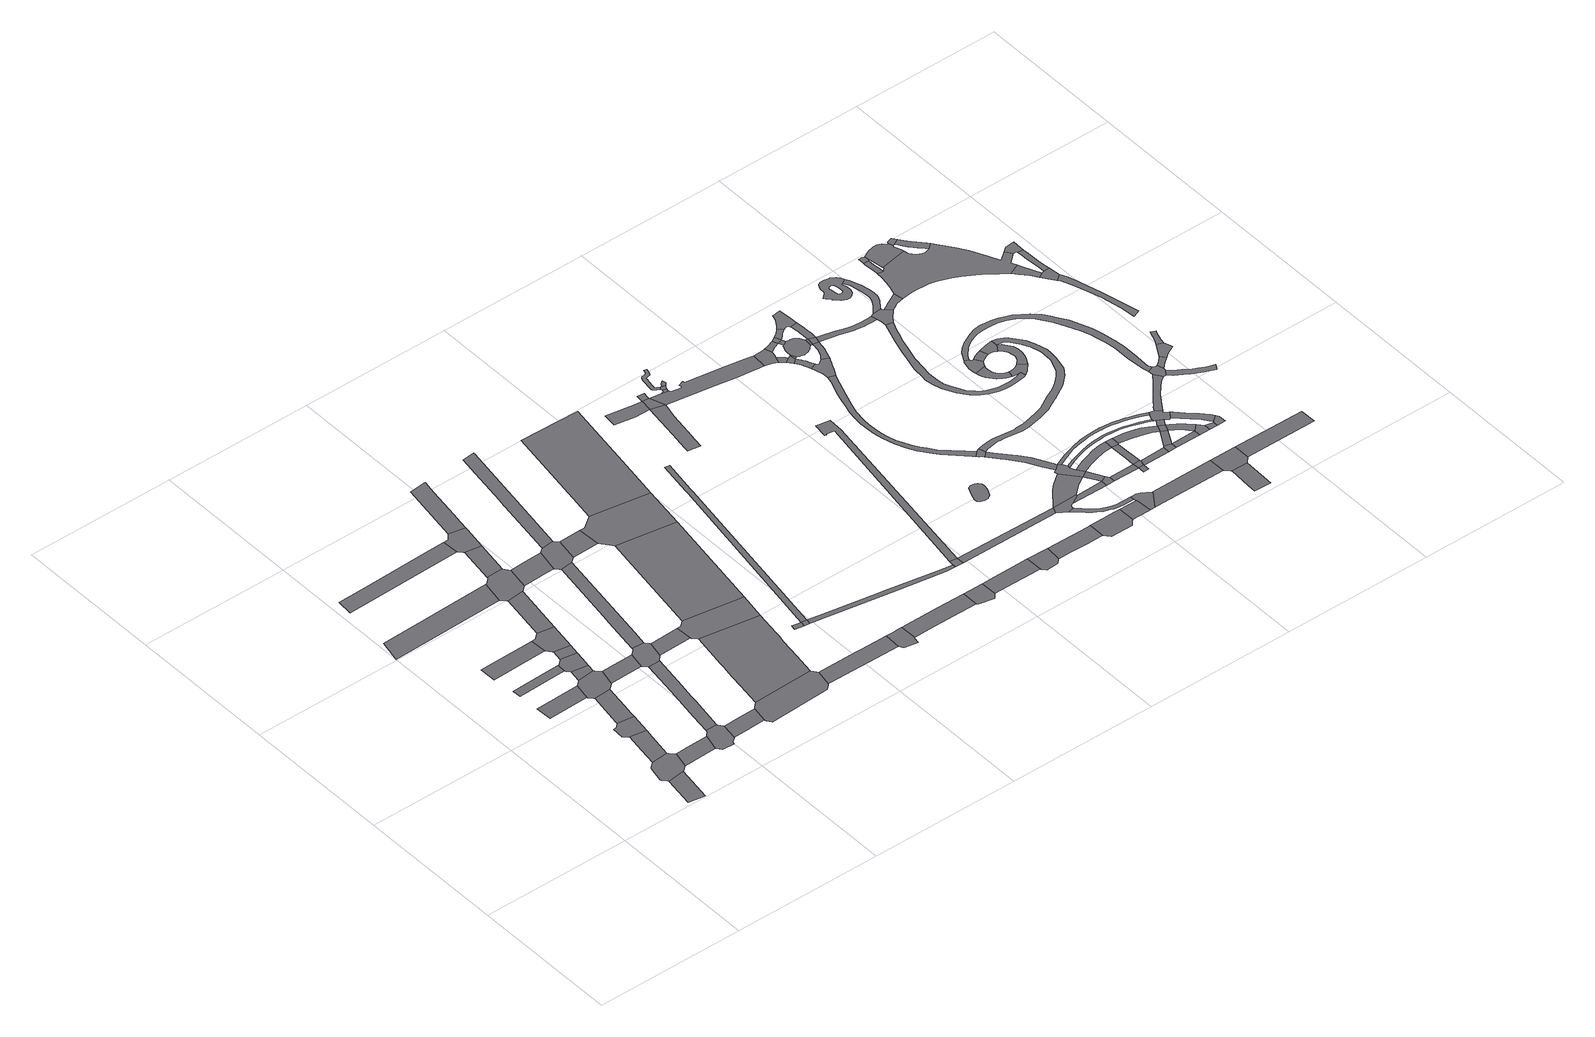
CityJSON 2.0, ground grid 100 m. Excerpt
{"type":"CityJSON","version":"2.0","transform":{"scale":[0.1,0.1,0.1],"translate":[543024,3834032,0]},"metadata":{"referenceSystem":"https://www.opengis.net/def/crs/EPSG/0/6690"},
"CityObjects":{
"road1":{"type":"Road","attributes":{"RoadStructureAttribute.sectionType":"1"},"geometry":[{"type":"MultiSurface","lod":"1","boundaries":[[[0,1,2,3,4,5]]]}]},
"road2":{"type":"Road","geometry":[{"type":"MultiSurface","lod":"1","boundaries":[[[6,7,8,9,10,11,12,13,14,15,2,1,16,17,18,19]]]}]},
"road3":{"type":"Road","attributes":{"RoadStructureAttribute.sectionType":"1"},"geometry":[{"type":"MultiSurface","lod":"1","boundaries":[[[20,21,9,8,22,23]]]}]},
"road4":{"type":"Road","attributes":{"RoadStructureAttribute.sectionType":"1"},"geometry":[{"type":"MultiSurface","lod":"1","boundaries":[[[24,25,26,27]]]}]},
"road5":{"type":"Road","geometry":[{"type":"MultiSurface","lod":"1","boundaries":[[[28,29,30,31,32,33,20,23,34]]]}]},
"road6":{"type":"Road","attributes":{"RoadStructureAttribute.sectionType":"1"},"geometry":[{"type":"MultiSurface","lod":"1","boundaries":[[[35,36,19,18,37,38]]]}]},
"road7":{"type":"Road","attributes":{"RoadStructureAttribute.sectionType":"1"},"geometry":[{"type":"MultiSurface","lod":"1","boundaries":[[[39,40,41,42,43]]]}]},
"road8":{"type":"Road","attributes":{"RoadStructureAttribute.sectionType":"1"},"geometry":[{"type":"MultiSurface","lod":"1","boundaries":[[[44,45,46,47,48,28,34]]]}]},
"road9":{"type":"Road","attributes":{"RoadStructureAttribute.sectionType":"1"},"geometry":[{"type":"MultiSurface","lod":"1","boundaries":[[[49,50,51,52,53]]]}]},
"road10":{"type":"Road","attributes":{"RoadStructureAttribute.sectionType":"1"},"geometry":[{"type":"MultiSurface","lod":"1","boundaries":[[[54,55,56,57]]]}]},
"road11":{"type":"Road","geometry":[{"type":"MultiSurface","lod":"1","boundaries":[[[58,59,60,61,62,63,24,27,64,65,47,46,66,67,68,69]]]}]},
"road12":{"type":"Road","geometry":[{"type":"MultiSurface","lod":"1","boundaries":[[[70,71,72,35,38,73,74,75,76,77,78,79,80,81,82]]]}]},
"road13":{"type":"Road","attributes":{"RoadStructureAttribute.sectionType":"1"},"geometry":[{"type":"MultiSurface","lod":"1","boundaries":[[[83,61,60,84]]]}]},
"road14":{"type":"Road","geometry":[{"type":"MultiSurface","lod":"1","boundaries":[[[85,86,87,39,43,88,89,83,84,90,91,92]]]}]},
"road15":{"type":"Road","attributes":{"RoadStructureAttribute.sectionType":"1"},"geometry":[{"type":"MultiSurface","lod":"1","boundaries":[[[93,85,92,94]]]}]},
"road16":{"type":"Road","attributes":{"RoadStructureAttribute.sectionType":"1"},"geometry":[{"type":"MultiSurface","lod":"1","boundaries":[[[95,96,97,98,99,100]]]}]},
"road17":{"type":"Road","geometry":[{"type":"MultiSurface","lod":"1","boundaries":[[[101,102,103,104,49,53,105,106,93,94,107]]]}]},
"road18":{"type":"Road","attributes":{"RoadStructureAttribute.sectionType":"1"},"geometry":[{"type":"MultiSurface","lod":"1","boundaries":[[[108,109,110,79,78,111,112]]]}]},
"road19":{"type":"Road","attributes":{"RoadStructureAttribute.sectionType":"1"},"geometry":[{"type":"MultiSurface","lod":"1","boundaries":[[[113,69,68,114,115]]]}]},
"road20":{"type":"Road","attributes":{"RoadStructureAttribute.sectionType":"1"},"geometry":[{"type":"MultiSurface","lod":"1","boundaries":[[[116,117,118,70,82,119,120,121,122,123]]]}]},
"road21":{"type":"Road","attributes":{"RoadStructureAttribute.sectionType":"1"},"geometry":[{"type":"MultiSurface","lod":"1","boundaries":[[[124,125,101,107]]]}]},
"road22":{"type":"Road","geometry":[{"type":"MultiSurface","lod":"1","boundaries":[[[126,127,128,113,115,129,116,123,130,131,132,133,134,135]]]}]},
"road23":{"type":"Road","geometry":[{"type":"MultiSurface","lod":"1","boundaries":[[[136,137,138,139,140,54,57,141,142,125,124,143,144,145]]]}]},
"road24":{"type":"Road","geometry":[{"type":"MultiSurface","lod":"1","boundaries":[[[146,147,148,149,150,108,112,151,152,153,154,155,156,157]]]}]},
"road25":{"type":"Road","attributes":{"RoadStructureAttribute.sectionType":"1"},"geometry":[{"type":"MultiSurface","lod":"1","boundaries":[[[158,133,132,159]]]}]},
"road26":{"type":"Road","attributes":{"RoadStructureAttribute.sectionType":"1"},"geometry":[{"type":"MultiSurface","lod":"1","boundaries":[[[160,138,137,161]]]}]},
"road27":{"type":"Road","attributes":{"RoadStructureAttribute.sectionType":"1"},"geometry":[{"type":"MultiSurface","lod":"1","boundaries":[[[162,163,164,165,166,167,126,135]]]}]},
"road28":{"type":"Road","geometry":[{"type":"MultiSurface","lod":"1","boundaries":[[[168,169,170,171,95,100,172,173,160,161,174,175]]]}]},
"road29":{"type":"Road","attributes":{"RoadStructureAttribute.sectionType":"1"},"geometry":[{"type":"MultiSurface","lod":"1","boundaries":[[[176,177,145,144,178,179]]]}]},
"road30":{"type":"Road","attributes":{"function":"3","RoadStructureAttribute.sectionType":"1"},"geometry":[{"type":"MultiSurface","lod":"1","boundaries":[[[180,181,182,183,184,185,149,148,186,187,188,189,190,191]]]}]},
"road31":{"type":"Road","attributes":{"RoadStructureAttribute.sectionType":"1"},"geometry":[{"type":"MultiSurface","lod":"1","boundaries":[[[192,193,194,195,196,168,175]]]}]},
"road32":{"type":"Road","geometry":[{"type":"MultiSurface","lod":"1","boundaries":[[[197,198,199,176,179,200,164,163,201,202,203]]]}]},
"road33":{"type":"Road","geometry":[{"type":"MultiSurface","lod":"1","boundaries":[[[204,205,206,207,158,159,208,209,180,191,210]]]}]},
"road34":{"type":"Road","attributes":{"RoadStructureAttribute.sectionType":"1"},"geometry":[{"type":"MultiSurface","lod":"1","boundaries":[[[211,203,202,212,213]]]}]},
"road35":{"type":"Road","attributes":{"RoadStructureAttribute.sectionType":"1"},"geometry":[{"type":"MultiSurface","lod":"1","boundaries":[[[214,215,216,157,156,217,218,219,220,221]]]}]},
"road36":{"type":"Road","attributes":{"RoadStructureAttribute.sectionType":"1"},"geometry":[{"type":"MultiSurface","lod":"1","boundaries":[[[222,223,224,225,226,227,228,229,230,231,199,198]]]}]},
"road37":{"type":"Road","attributes":{"RoadStructureAttribute.sectionType":"1"},"geometry":[{"type":"MultiSurface","lod":"1","boundaries":[[[232,233,234,235]]]}]},
"road38":{"type":"Road","attributes":{"function":"3","RoadStructureAttribute.sectionType":"1"},"geometry":[{"type":"MultiSurface","lod":"1","boundaries":[[[236,204,210,237]]]}]},
"road39":{"type":"Road","geometry":[{"type":"MultiSurface","lod":"1","boundaries":[[[235,234,238,239]]]}]},
"road40":{"type":"Road","geometry":[{"type":"MultiSurface","lod":"1","boundaries":[[[240,241,242,211,213,243,236,237,244]]]}]},
"road41":{"type":"Road","geometry":[{"type":"MultiSurface","lod":"1","boundaries":[[[245,246,221,220,247,248,249,250,251,252,253]]]}]},
"road42":{"type":"Road","attributes":{"RoadStructureAttribute.sectionType":"1"},"geometry":[{"type":"MultiSurface","lod":"1","boundaries":[[[254,255,256,257,258,259,260,235,239]]]}]},
"road43":{"type":"Road","attributes":{"function":"3","RoadStructureAttribute.sectionType":"1"},"geometry":[{"type":"MultiSurface","lod":"1","boundaries":[[[261,262,240,244,263,264,265]]]}]},
"road44":{"type":"Road","attributes":{"RoadStructureAttribute.sectionType":"1"},"geometry":[{"type":"MultiSurface","lod":"1","boundaries":[[[266,267,268,269,239,238,270,271,272,273,274]]]}]},
"road45":{"type":"Road","attributes":{"RoadStructureAttribute.sectionType":"1"},"geometry":[{"type":"MultiSurface","lod":"1","boundaries":[[[275,276,253,252,277,278,279,280,281]]]}]},
"road46":{"type":"Road","geometry":[{"type":"MultiSurface","lod":"1","boundaries":[[[281,280,282,283,284,285,286,287]]]}]},
"road47":{"type":"Road","geometry":[{"type":"MultiSurface","lod":"1","boundaries":[[[288,274,273,289,290,291]]]}]},
"road48":{"type":"Road","geometry":[{"type":"MultiSurface","lod":"1","boundaries":[[[292,293,294,295,296,297]]]}]},
"road49":{"type":"Road","attributes":{"RoadStructureAttribute.sectionType":"1"},"geometry":[{"type":"MultiSurface","lod":"1","boundaries":[[[298,287,286,299,300,301,302]]]}]},
"road50":{"type":"Road","attributes":{"RoadStructureAttribute.sectionType":"1"},"geometry":[{"type":"MultiSurface","lod":"1","boundaries":[[[296,303,304,305,306,307,308,309,310]]]}]},
"road51":{"type":"Road","geometry":[{"type":"MultiSurface","lod":"1","boundaries":[[[297,296,310,311]]]}]},
"road52":{"type":"Road","attributes":{"RoadStructureAttribute.sectionType":"1"},"geometry":[{"type":"MultiSurface","lod":"1","boundaries":[[[312,313,314,315,297,311]]]}]},
"road53":{"type":"Road","geometry":[{"type":"MultiSurface","lod":"1","boundaries":[[[302,301,316,317,318,319,320,321,322,323]]]}]},
"road54":{"type":"Road","attributes":{"RoadStructureAttribute.sectionType":"1"},"geometry":[{"type":"MultiSurface","lod":"1","boundaries":[[[324,325,326,327,328,329,330,288,291]]]}]},
"road55":{"type":"Road","geometry":[{"type":"MultiSurface","lod":"1","boundaries":[[[331,332,333,334,335,336,337]]]}]},
"road56":{"type":"Road","geometry":[{"type":"MultiSurface","lod":"1","boundaries":[[[338,339,340,331,337,341,342,343]]]}]},
"road57":{"type":"Road","geometry":[{"type":"MultiSurface","lod":"1","boundaries":[[[344,345,346,347,348,349,350,351,352,353,354,355,356,357,358,359,360,361,362,363,364,365,366,367,368,369,370,371,372,373,339,338]]]}]},
"road58":{"type":"Road","attributes":{"RoadStructureAttribute.sectionType":"1"},"geometry":[{"type":"MultiSurface","lod":"1","boundaries":[[[291,290,374,375]]]}]},
"road59":{"type":"Road","geometry":[{"type":"MultiSurface","lod":"1","boundaries":[[[376,377,378,379,380,381,382,343,342]]]}]},
"road60":{"type":"Road","attributes":{"RoadStructureAttribute.sectionType":"1"},"geometry":[{"type":"MultiSurface","lod":"1","boundaries":[[[383,323,322,384,385,386,387,388,389]]]}]},
"road61":{"type":"Road","attributes":{"RoadStructureAttribute.sectionType":"1"},"geometry":[{"type":"MultiSurface","lod":"1","boundaries":[[[311,310,390,391,392,393,394,395,396,397,398,399,400,401,402,403,404,405,335,334]]]}]},
"road62":{"type":"Road","geometry":[{"type":"MultiSurface","lod":"1","boundaries":[[[406,407,408,409,410,411,412,413,414,415,416,417,418,419,420,421]]]}]},
"road63":{"type":"Road","geometry":[{"type":"MultiSurface","lod":"1","boundaries":[[[422,375,374,423,424,425,426,427,428]]]}]},
"road64":{"type":"Road","geometry":[{"type":"MultiSurface","lod":"1","boundaries":[[[429,430,389,388,431,432,433,434,435,436]]]}]},
"road65":{"type":"Road","attributes":{"RoadStructureAttribute.sectionType":"1"},"geometry":[{"type":"MultiSurface","lod":"1","boundaries":[[[437,438,439,440,441,442,443,444,445,446,447,448,449,450,451,452,453,454,455,456,457,458,459,460,461,462,463,464,465,466,467,468,469,470,471,472,473,474]]]}]},
"road66":{"type":"Road","geometry":[{"type":"MultiSurface","lod":"1","boundaries":[[[475,456,455,476,477,478,479]]]}]},
"road67":{"type":"Road","attributes":{"RoadStructureAttribute.sectionType":"1"},"geometry":[{"type":"MultiSurface","lod":"1","boundaries":[[[480,481,482,483,484,485,486,487,488,424,423,489,490,491,492,493,494,495,496,497,498,499]]]}]},
"road68":{"type":"Road","attributes":{"RoadStructureAttribute.sectionType":"1"},"geometry":[{"type":"MultiSurface","lod":"1","boundaries":[[[500,501,502,503,375,422,504,505,506]]]}]},
"road69":{"type":"Road","geometry":[{"type":"MultiSurface","lod":"1","boundaries":[[[507,508,509,396,395,510,511,512,513,514]]]}]},
"road70":{"type":"Road","attributes":{"RoadStructureAttribute.sectionType":"1"},"geometry":[{"type":"MultiSurface","lod":"1","boundaries":[[[515,428,427,516]]]}]},
"road71":{"type":"Road","attributes":{"RoadStructureAttribute.sectionType":"1"},"geometry":[{"type":"MultiSurface","lod":"1","boundaries":[[[517,518,512,511,519,520]]]}]},
"road72":{"type":"Road","attributes":{"RoadStructureAttribute.sectionType":"1"},"geometry":[{"type":"MultiSurface","lod":"1","boundaries":[[[521,522,523,524,525,479,478,526,527,528,529,530,531]]]}]},
"road73":{"type":"Road","geometry":[{"type":"MultiSurface","lod":"1","boundaries":[[[532,520,519,533,534]]]}]},
"road74":{"type":"Road","attributes":{"RoadStructureAttribute.sectionType":"1"},"geometry":[{"type":"MultiSurface","lod":"1","boundaries":[[[436,435,535,536,537,538]]]}]},
"road75":{"type":"Road","attributes":{"RoadStructureAttribute.sectionType":"1"},"geometry":[{"type":"MultiSurface","lod":"1","boundaries":[[[539,540,541,542,534,533,543,544,545,546,547]]]}]},
"road76":{"type":"Road","attributes":{"RoadStructureAttribute.sectionType":"1"},"geometry":[{"type":"MultiSurface","lod":"1","boundaries":[[[548,532,534,549]]]}]},
"road77":{"type":"Road","attributes":{"RoadStructureAttribute.sectionType":"1"},"geometry":[{"type":"MultiSurface","lod":"1","boundaries":[[[550,551,552,507,514,553,554,555,556,557]]]}]},
"road78":{"type":"Road","geometry":[{"type":"MultiSurface","lod":"1","boundaries":[[[558,559,560,561,562,563,547,546,564,565,437,474,566,567,568,569,570,571]]]}]},
"road79":{"type":"Road","geometry":[{"type":"MultiSurface","lod":"1","boundaries":[[[531,530,572,500,506,573,574,575,576,577]]]}]},
"road80":{"type":"Road","geometry":[{"type":"MultiSurface","lod":"1","boundaries":[[[578,550,557,579]]]}]},
"road81":{"type":"Road","attributes":{"RoadStructureAttribute.sectionType":"1"},"geometry":[{"type":"MultiSurface","lod":"1","boundaries":[[[579,557,580,581]]]}]},
"road82":{"type":"Road","geometry":[{"type":"MultiSurface","lod":"1","boundaries":[[[582,583,584,585,586,587,588,589,590,591,592,581,580,593,594,595,596,597,598,599,600,548,549,601,602,603,604,605,606,607,608,609,610,611,612,613]]]}]},
"road83":{"type":"Road","attributes":{"RoadStructureAttribute.sectionType":"1"},"geometry":[{"type":"MultiSurface","lod":"1","boundaries":[[[573,506,614,515,615]]]}]},
"road84":{"type":"Road","geometry":[{"type":"MultiSurface","lod":"1","boundaries":[[[616,617,618,619,499,498,538,537,620,621]]]}]},
"road85":{"type":"Road","geometry":[{"type":"MultiSurface","lod":"1","boundaries":[[[615,515,516,622,623]]]}]},
"road86":{"type":"Road","attributes":{"RoadStructureAttribute.sectionType":"1"},"geometry":[{"type":"MultiSurface","lod":"1","boundaries":[[[624,625,626,578,579,627,628,629,630,631]]]}]},
"road87":{"type":"Road","attributes":{"RoadStructureAttribute.sectionType":"1"},"geometry":[{"type":"MultiSurface","lod":"1","boundaries":[[[632,633,634,635,636,637,638,639,640,641,558,571,642,643,644,645]]]}]},
"road88":{"type":"Road","attributes":{"RoadStructureAttribute.sectionType":"1"},"geometry":[{"type":"MultiSurface","lod":"1","boundaries":[[[613,612,646,632,647]]]}]},
"road89":{"type":"Road","geometry":[{"type":"MultiSurface","lod":"1","boundaries":[[[647,632,645,648]]]}]},
"road90":{"type":"Road","attributes":{"RoadStructureAttribute.sectionType":"1"},"geometry":[{"type":"MultiSurface","lod":"1","boundaries":[[[649,623,622,650,651]]]}]},
"road91":{"type":"Road","attributes":{"RoadStructureAttribute.sectionType":"1"},"geometry":[{"type":"MultiSurface","lod":"1","boundaries":[[[652,653,654,655,656,657,658,659,660,661,647,648]]]}]},
"road92":{"type":"Road","attributes":{"RoadStructureAttribute.sectionType":"1"},"geometry":[{"type":"MultiSurface","lod":"1","boundaries":[[[662,663,664,665,666,667,574,573,668,669,670,671,672]]]}]},
"road93":{"type":"Road","geometry":[{"type":"MultiSurface","lod":"1","boundaries":[[[673,674,675,676,677,678,679,624,631,680,681,682,657,656]]]}]},
"road94":{"type":"Road","geometry":[{"type":"MultiSurface","lod":"1","boundaries":[[[651,683,684,685]]]}]},
"road95":{"type":"Road","attributes":{"RoadStructureAttribute.sectionType":"1"},"geometry":[{"type":"MultiSurface","lod":"1","boundaries":[[[621,620,686,687,688]]]}]},
"road96":{"type":"Road","geometry":[{"type":"MultiSurface","lod":"1","boundaries":[[[689,649,651,685,690]]]}]},
"road97":{"type":"Road","attributes":{"RoadStructureAttribute.sectionType":"1"},"geometry":[{"type":"MultiSurface","lod":"1","boundaries":[[[672,691,649,689,692]]]}]},
"road98":{"type":"Road","attributes":{"RoadStructureAttribute.sectionType":"1"},"geometry":[{"type":"MultiSurface","lod":"1","boundaries":[[[693,694,695,696,697,698,699,648,645,700,701,702,703,704,705,706,707,708]]]}]},
"road99":{"type":"Road","geometry":[{"type":"MultiSurface","lod":"1","boundaries":[[[709,710,662,672,692,711,712]]]}]},
"road100":{"type":"Road","geometry":[{"type":"MultiSurface","lod":"1","boundaries":[[[713,714,715,716,717,718,719,720,721,722,723,724,725,726,727,728,576,575,729,730,731,732,733,734,735,736,737,738,739,740,741,742,743,744,745]]]}]},
"road101":{"type":"Road","attributes":{"RoadStructureAttribute.sectionType":"1"},"geometry":[{"type":"MultiSurface","lod":"1","boundaries":[[[746,747,748,749,750,751,752,753,754,755,756,757,758,759,531,577,760,761,762,763,764,765,766,767,768,769,770,771,772,773,774,775,776,777,778,779]]]}]},
"road102":{"type":"Road","attributes":{"RoadStructureAttribute.sectionType":"1"},"geometry":[{"type":"MultiSurface","lod":"1","boundaries":[[[780,781,782,783,784,785,786,787,788,789,790,791,792,793,794,795,796,797,798,799,800,801,802,803,804,805,806,807,808,809,810,811,812,813,814,815,816,817,818,819,820,821,822,823,824,825,826,827,828,829,830,831,832,833,834,835,475,479]]]}]},
"road103":{"type":"Road","attributes":{"RoadStructureAttribute.sectionType":"1"},"geometry":[{"type":"MultiSurface","lod":"1","boundaries":[[[836,837,690,685,838,839]]]}]},
"road104":{"type":"Road","attributes":{"RoadStructureAttribute.sectionType":"1"},"geometry":[{"type":"MultiSurface","lod":"1","boundaries":[[[840,841,842,843,844,845,846,847,848,849,850,851,852,853,854,855,856,857,858,859,860,861,862,863,864,865,866,867,868,869,870,871,872,873,874,875,876,877,878,879,880,881,882,883]]]}]},
"road105":{"type":"Road","attributes":{"RoadStructureAttribute.sectionType":"1"},"geometry":[{"type":"MultiSurface","lod":"1","boundaries":[[[884,885,886,887,888,889,890,891,892,893,894,895,896,897,898,899,900,901]]]}]},
"road106":{"type":"Road","geometry":[{"type":"MultiSurface","lod":"1","boundaries":[[[902,903,904,905,893,892,906,907,908,909,910]]]}]},
"road107":{"type":"Road","attributes":{"RoadStructureAttribute.sectionType":"1"},"geometry":[{"type":"MultiSurface","lod":"1","boundaries":[[[911,912,913,914,915,712,711,916,917,918,919,920]]]}]},
"road108":{"type":"Road","geometry":[{"type":"MultiSurface","lod":"1","boundaries":[[[921,836,839,922,923]]]}]},
"road109":{"type":"Road","attributes":{"RoadStructureAttribute.sectionType":"1"},"geometry":[{"type":"MultiSurface","lod":"1","boundaries":[[[924,925,926,927,928]]]}]},
"road110":{"type":"Road","geometry":[{"type":"MultiSurface","lod":"1","boundaries":[[[929,930,931,932,708,707,933,840,883,934,935,936,937,938]]]}]},
"road111":{"type":"Road","attributes":{"RoadStructureAttribute.sectionType":"1"},"geometry":[{"type":"MultiSurface","lod":"1","boundaries":[[[919,921,923,939]]]}]},
"road112":{"type":"Road","attributes":{"RoadStructureAttribute.sectionType":"1"},"geometry":[{"type":"MultiSurface","lod":"1","boundaries":[[[940,941,942,908,907,943,944,945,946]]]}]},
"road113":{"type":"Road","attributes":{"RoadStructureAttribute.sectionType":"1"},"geometry":[{"type":"MultiSurface","lod":"1","boundaries":[[[947,948,949,950,951,952,953,954,955,956,957,958,959,960,961,962,963,964,965,966,967,968,969,970,971,972,973,974,975,976,977,978,979,980],[981,982,983,984,985,986,987,988,989,990,991,992,993,994,995,996,997,998,999]]]}]},
"road114":{"type":"Road","geometry":[{"type":"MultiSurface","lod":"1","boundaries":[[[1000,1001,1002,1003,1004,901,900,1005,1006,860,859,1007,1008]]]}]},
"road115":{"type":"Road","geometry":[{"type":"MultiSurface","lod":"1","boundaries":[[[688,687,1009,1010,924,928,1011,1012,1013,1014]]]}]},
"road116":{"type":"Road","attributes":{"RoadStructureAttribute.sectionType":"1"},"geometry":[{"type":"MultiSurface","lod":"1","boundaries":[[[1015,923,922,1016]]]}]},
"road117":{"type":"Road","geometry":[{"type":"MultiSurface","lod":"1","boundaries":[[[920,919,939,1017]]]}]},
"road118":{"type":"Road","attributes":{"RoadStructureAttribute.sectionType":"1"},"geometry":[{"type":"MultiSurface","lod":"1","boundaries":[[[1018,1019,1020,1021,1022,1023,1024,1025,1026,1027,980,979,1028,1029,1030,1031,1032,1033,1034,932,931]]]}]},
"road119":{"type":"Road","geometry":[{"type":"MultiSurface","lod":"1","boundaries":[[[807,1035,940,946,1036,1037,1038,1039,808]]]}]},
"road120":{"type":"Road","attributes":{"RoadStructureAttribute.sectionType":"1"},"geometry":[{"type":"MultiSurface","lod":"1","boundaries":[[[1040,920,1017,1041]]]}]},
"road121":{"type":"Road","geometry":[{"type":"MultiSurface","lod":"1","boundaries":[[[1042,1043,1044,1045,1046,938,937,1047,1048,1049,1050]]]}]},
"road122":{"type":"Road","attributes":{"RoadStructureAttribute.sectionType":"1"},"geometry":[{"type":"MultiSurface","lod":"1","boundaries":[[[1051,1052,1053,1054,1055,1056,1057,1058,808,1039,1059,1060,1061,1062,1063,1064,1065,1000,1008]]]}]},
"road123":{"type":"Road","attributes":{"RoadStructureAttribute.sectionType":"1"},"geometry":[{"type":"MultiSurface","lod":"1","boundaries":[[[1066,1067,1068,1017,939,1069,1070,1071,1015,1072]]]}]},
"road124":{"type":"Road","geometry":[{"type":"MultiSurface","lod":"1","boundaries":[[[779,778,745,744,1040,1041,1073,1074,1075,1076,1077,1078]]]}]},
"road125":{"type":"Road","geometry":[{"type":"MultiSurface","lod":"1","boundaries":[[[1072,1015,1016,1079,1080]]]}]},
"road126":{"type":"Road","attributes":{"RoadStructureAttribute.sectionType":"1"},"geometry":[{"type":"MultiSurface","lod":"1","boundaries":[[[1081,1082,1083,1084,1085,1086,1087,1088,1089,1090,1091,1092,1093,1094,1095,1096,1097,1098,1099,1100,1101,1102,1103,1104,1105,1106,1107,1108,1109,1110,1111,902,910,1112,1113,1114,1115,1116,1117,1118,1119,1120,1121,1122,1123,1124,1125,1126,1127,1128,1129,1130,1131,1132,1133,1134,1135,1136,1137,1138]]]}]},
"road127":{"type":"Road","attributes":{"RoadStructureAttribute.sectionType":"1"},"geometry":[{"type":"MultiSurface","lod":"1","boundaries":[[[1080,1079,1139,1140]]]}]},
"road128":{"type":"Road","attributes":{"RoadStructureAttribute.sectionType":"1"},"geometry":[{"type":"MultiSurface","lod":"1","boundaries":[[[1141,1142,1143,1144,1075,1074,1145,1146,1147,1148,1149]]]}]},
"road129":{"type":"Road","geometry":[{"type":"MultiSurface","lod":"1","boundaries":[[[1149,1148,1140,1139,1150,1151]]]}]},
"road130":{"type":"Road","attributes":{"RoadStructureAttribute.sectionType":"1"},"geometry":[{"type":"MultiSurface","lod":"1","boundaries":[[[1152,1153,1154,1155,1156,1157,1158,1159,1160,1078,1077,1161,1162,1163,1164,1165,1166,1167]]]}]},
"road131":{"type":"Road","attributes":{"RoadStructureAttribute.sectionType":"1"},"geometry":[{"type":"MultiSurface","lod":"1","boundaries":[[[1168,1169,1170,1171,1172,1173,1174,1175]]]}]},
"road132":{"type":"Road","geometry":[{"type":"MultiSurface","lod":"1","boundaries":[[[1176,1168,1175,1177,1178,1179]]]}]},
"road133":{"type":"Road","attributes":{"RoadStructureAttribute.sectionType":"1"},"geometry":[{"type":"MultiSurface","lod":"1","boundaries":[[[1014,1013,1180,1181]]]}]},
"road134":{"type":"Road","geometry":[{"type":"MultiSurface","lod":"1","boundaries":[[[1182,1183,1184,1185,1186,1187,1178,1177,1188,1189,1190,1191,1192,1193,1194]]]}]},
"road135":{"type":"Road","geometry":[{"type":"MultiSurface","lod":"1","boundaries":[[[1195,1138,1137,1152,1167,1196,1197,1198,1199]]]}]},
"road136":{"type":"Road","geometry":[{"type":"MultiSurface","lod":"1","boundaries":[[[1200,1201,1202,1203,1204,1205,1206,1190,1189,1207,1172,1171,1208,1209,1210,1042,1050,1211,1212,1213,1214,1215,1216,1217,1218,1219,1220,1221,1222,1223,1224,1225,1226,1227,1228,1229,1230,1231,1232,1233,1234,1235,1236,1237]]]}]},
"road137":{"type":"Road","attributes":{"RoadStructureAttribute.sectionType":"1"},"geometry":[{"type":"MultiSurface","lod":"1","boundaries":[[[1238,1239,1199,1198,1240,1241]]]}]},
"road138":{"type":"Road","geometry":[{"type":"MultiSurface","lod":"1","boundaries":[[[1242,1243,1194,1193,1244,1245]]]}]},
"road139":{"type":"Road","attributes":{"RoadStructureAttribute.sectionType":"1"},"geometry":[{"type":"MultiSurface","lod":"1","boundaries":[[[1246,1247,1248,1249,1250,1251,1252,1253,1254,1255,1197,1196,1256,1257,1258,1259,1260,1261,1262,1263,1264,1265]]]}]},
"road140":{"type":"Road","attributes":{"RoadStructureAttribute.sectionType":"1"},"geometry":[{"type":"MultiSurface","lod":"1","boundaries":[[[1266,1267,1268,1245,1244,1269,1270,1271,1272,1273,1274,1275,1237,1236]]]}]},
"road141":{"type":"Road","geometry":[{"type":"MultiSurface","lod":"1","boundaries":[[[1276,1277,1278,1238,1241,1279,1280,1281]]]}]},
"road142":{"type":"Road","attributes":{"RoadStructureAttribute.sectionType":"1"},"geometry":[{"type":"MultiSurface","lod":"1","boundaries":[[[1282,1283,1284,1285,1276,1281,1286,1287,1288,1289,1290,1291]]]}]},
"road143":{"type":"Road","geometry":[{"type":"MultiSurface","lod":"1","boundaries":[[[1292,1293,1225,1224,1294,1295,1296,1297,1298]]]}]},
"road144":{"type":"Road","geometry":[{"type":"MultiSurface","lod":"1","boundaries":[[[1299,1300,1301,1298,1297,1302,1303,1304]]]}]},
"road145":{"type":"Road","attributes":{"RoadStructureAttribute.sectionType":"1"},"geometry":[{"type":"MultiSurface","lod":"1","boundaries":[[[1305,1306,1307,1308,1309,1310,1304,1303,1311,1312,1313,1314,1315,1316,1317]]]}]},
"road146":{"type":"Road","attributes":{"RoadStructureAttribute.sectionType":"1"},"geometry":[{"type":"MultiSurface","lod":"1","boundaries":[[[1318,1319,1320,1321,1322,1301,1300,1323,1324,1325,1326]]]}]},
"road147":{"type":"Road","geometry":[{"type":"MultiSurface","lod":"1","boundaries":[[[1327,1328,1329,1229,1228,1330,1331,1318,1326]]]}]}
},
"vertices":[
[598,51,0],[630,246,0],[517,232,0],[499,126,0],[483,25,0],[591,7,0],
[689,392,0],[664,420,0],[659,425,0],[547,416,0],[541,410,0],[515,387,0],[509,381,0],[484,271,0],[488,266,0],[512,237,0],[636,250,0],[661,271,0],[668,276,0],[694,387,0],
[587,664,0],[566,532,0],[685,584,0],[695,647,0],
[640,1187,0],[342,1179,0],[345,1069,0],[616,1077,0],
[608,800,0],[603,795,0],[579,772,0],[558,771,0],[557,692,0],[582,669,0],[717,782,0],
[921,393,0],[805,390,0],[776,279,0],[894,284,0],
[670,1391,0],[583,1388,0],[333,1382,0],[335,1323,0],[665,1331,0],
[722,813,0],[735,890,0],[761,1048,0],[648,1041,0],[609,812,0],
[686,1644,0],[312,1634,0],[315,1523,0],[579,1530,0],[689,1533,0],
[797,2181,0],[38,2159,0],[3,2008,0],[769,2030,0],
[820,1197,0],[795,1226,0],[791,1230,0],[677,1219,0],[672,1215,0],[646,1193,0],[620,1072,0],[644,1045,0],[767,1053,0],[793,1077,0],[800,1083,0],[825,1192,0],
[951,434,0],[949,423,0],[927,399,0],[899,278,0],[922,251,0],[1002,246,0],[1004,262,0],[1028,281,0],[1035,287,0],[1053,397,0],[1049,402,0],[1030,431,0],[1029,432,0],
[690,1302,0],[800,1284,0],
[709,1422,0],[703,1416,0],[677,1391,0],[672,1323,0],[682,1311,0],[805,1316,0],[810,1345,0],[820,1404,0],
[721,1494,0],[831,1476,0],
[846,2608,0],[734,2605,0],[240,2591,0],[67,2587,0],[58,2477,0],[849,2499,0],
[751,1675,0],[746,1671,0],[722,1650,0],[717,1645,0],[693,1529,0],[718,1499,0],[861,1657,0],
[1279,404,0],[1267,403,0],[1148,400,0],[1139,290,0],[1259,295,0],
[1044,1198,0],[897,1085,0],[1022,1088,0],
[1051,1057,0],[1013,816,0],[972,569,0],[1062,632,0],[1065,649,0],[1075,712,0],[1092,817,0],[1131,1056,0],
[917,2003,0],[803,1993,0],
[1080,1238,0],[1078,1227,0],[1048,1199,0],[1038,1071,0],[1133,1066,0],[1151,1083,0],[1161,1092,0],[1186,1202,0],[1182,1207,0],[1160,1233,0],
[962,2213,0],[953,2224,0],[842,2221,0],[840,2212,0],[804,2180,0],[770,2029,0],[799,1997,0],[918,2004,0],[956,2035,0],[983,2185,0],
[1750,419,0],[1746,424,0],[1725,452,0],[1317,440,0],[1289,413,0],[1262,289,0],[1267,281,0],[1286,253,0],[1696,270,0],[1726,297,0],[1733,304,0],[1754,414,0],
[1383,1208,0],[1386,1098,0],
[881,2465,0],[990,2447,0],
[1177,1334,0],[1289,2019,0],[1205,2008,0],[1131,1554,0],[1120,1488,0],[1098,1347,0],
[911,2647,0],[905,2641,0],[883,2614,0],[878,2609,0],[854,2494,0],[877,2469,0],[1016,2605,0],[1019,2625,0],
[1206,2192,0],[1096,2189,0],[1128,2039,0],[1177,2041,0],
[1419,1062,0],[1379,820,0],[1374,789,0],[1364,732,0],[1356,689,0],[1343,604,0],[1748,600,0],[1770,740,0],[1781,799,0],[1785,824,0],[1787,832,0],[1814,998,0],
[1035,2723,0],[1041,2757,0],[1076,2972,0],[1092,3070,0],[978,3057,0],
[1336,2209,0],[1322,2225,0],[1238,2217,0],[1198,2016,0],[1302,2030,0],[1320,2046,0],[1348,2196,0],
[1447,1239,0],[1419,1216,0],[1410,1208,0],[1396,1208,0],[1390,1093,0],[1398,1085,0],[1843,1175,0],
[1498,2200,0],[1458,2049,0],[1502,2050,0],
[2210,413,0],[2063,414,0],[2027,414,0],[1744,304,0],[1968,304,0],[2029,304,0],[2238,302,0],[2245,412,0],
[1392,2664,0],[1393,2668,0],[1460,3079,0],[1461,3086,0],[1462,3087,0],[1380,3080,0],[1358,2950,0],[1315,2683,0],[1313,2676,0],[1239,2224,0],
[1890,815,0],[1886,782,0],[1945,772,0],[1951,803,0],
[1567,1972,0],[1962,1908,0],
[1982,766,0],[1988,801,0],
[1613,2258,0],[1585,2238,0],[1532,2201,0],[1546,1997,0],[2008,2193,0],
[2329,412,0],[2293,412,0],[2241,296,0],[2255,276,0],[2259,270,0],[2346,256,0],[2353,298,0],[2358,302,0],[2358,412,0],
[1995,851,0],[2197,2054,0],[2201,2080,0],[2239,2305,0],[2205,2311,0],[2169,2082,0],[2166,2060,0],
[1736,3002,0],[1635,2389,0],[2030,2325,0],[2066,2551,0],[2138,2992,0],
[2820,657,0],[2504,712,0],[2430,724,0],[2093,783,0],[2554,669,0],[2855,622,0],[2897,620,0],[2918,618,0],[2919,640,0],
[2622,412,0],[2396,412,0],[2470,302,0],[2644,302,0],[2745,302,0],[2807,301,0],[2807,412,0],
[2816,291,0],[2916,269,0],[2926,282,0],[2938,297,0],[2942,302,0],[2942,412,0],
[2925,676,0],[2930,617,0],[2972,617,0],[2972,668,0],
[2433,2829,0],[2232,2862,0],[2221,2771,0],[2356,2746,0],[2459,2745,0],[2468,2825,0],
[3032,412,0],[3084,301,0],[3208,301,0],[3271,301,0],[3271,412,0],
[2420,2498,0],[2400,2368,0],[2395,2337,0],[2480,2324,0],[2488,2381,0],[2509,2514,0],[2525,2618,0],[2551,2718,0],
[2515,2819,0],
[2515,2830,0],[2521,2872,0],[2474,2877,0],[2468,2830,0],
[3274,297,0],[3278,292,0],[3297,270,0],[3378,275,0],[3399,295,0],[3400,297,0],[3405,301,0],[3417,412,0],
[3172,1932,0],[3176,2030,0],[3085,2044,0],[3071,1948,0],[3081,1946,0],[3084,1954,0],[3139,1944,0],
[2619,2831,0],[2617,2819,0],[2612,2812,0],[2599,2809,0],[2642,2800,0],[2640,2809,0],[2642,2819,0],
[2628,2854,0],[2615,2840,0],[2619,2836,0],[2647,2832,0],[2657,2846,0],[2633,2853,0],
[2609,2863,0],[2603,2867,0],[2599,2875,0],[2599,2881,0],[2600,2896,0],[2611,2958,0],[2613,2963,0],[2618,2965,0],[2632,2967,0],[2644,2972,0],[2652,2980,0],[2656,2987,0],[2658,2994,0],[2664,3020,0],[2643,3023,0],[2639,3005,0],[2637,2999,0],[2632,2996,0],[2625,2993,0],[2614,2991,0],[2604,2989,0],[2597,2983,0],[2592,2977,0],[2588,2969,0],[2586,2960,0],[2574,2881,0],[2574,2874,0],[2576,2867,0],[2584,2856,0],[2595,2848,0],
[3644,615,0],[3662,657,0],
[2666,2857,0],[2674,2863,0],[2667,2888,0],[2656,2880,0],[2646,2871,0],[2642,2865,0],[2637,2857,0],
[3709,409,0],[3499,301,0],[3585,300,0],[3613,300,0],[3710,300,0],[3726,300,0],[3726,409,0],
[2874,2669,0],[3025,2640,0],[3065,2638,0],[3102,2634,0],[3157,2626,0],[3187,2622,0],[3199,2725,0],[3144,2737,0],[3027,2755,0],[2756,2799,0],[2754,2812,0],[2716,2798,0],[2721,2782,0],[2710,2775,0],[2652,2788,0],[2647,2791,0],
[3371,972,0],[3384,959,0],[3406,950,0],[3414,950,0],[3419,950,0],[3434,952,0],[3456,968,0],[3481,1018,0],[3485,1050,0],[3483,1070,0],[3470,1088,0],[3455,1095,0],[3427,1100,0],[3405,1090,0],[3380,1034,0],[3366,989,0],
[3832,661,0],[3707,577,0],[3749,585,0],[3746,596,0],[3752,607,0],[3770,615,0],[3834,654,0],
[3904,409,0],[3821,409,0],[3759,262,0],[3760,261,0],[3908,260,0],[3927,282,0],[3941,297,0],[3941,409,0],
[3400,2322,0],[3391,2279,0],[3352,2174,0],[3335,2124,0],[3323,2073,0],[3306,2013,0],[3296,1956,0],[3289,1896,0],[3292,1851,0],[3293,1788,0],[3304,1721,0],[3327,1644,0],[3355,1576,0],[3386,1517,0],[3429,1460,0],[3467,1413,0],[3530,1346,0],[3595,1284,0],[3606,1272,0],[3638,1302,0],[3590,1346,0],[3532,1401,0],[3476,1455,0],[3441,1502,0],[3415,1535,0],[3390,1579,0],[3364,1634,0],[3352,1664,0],[3334,1719,0],[3326,1759,0],[3323,1804,0],[3322,1866,0],[3324,1919,0],[3336,1991,0],[3353,2054,0],[3384,2144,0],[3418,2237,0],[3445,2305,0],
[3660,1310,0],[3621,1257,0],[3631,1254,0],[3644,1239,0],[3676,1265,0],
[3956,453,0],[3934,456,0],[3916,462,0],[3891,471,0],[3863,485,0],[3842,496,0],[3818,514,0],[3801,530,0],[3778,554,0],[3743,546,0],[3779,509,0],[3807,486,0],[3826,474,0],[3861,455,0],[3900,440,0],[3919,433,0],[3951,427,0],[3983,426,0],[4054,425,0],[4054,452,0],
[3864,864,0],[3830,839,0],[3790,808,0],[3758,778,0],[3849,677,0],[3898,720,0],[3958,755,0],
[3283,2732,0],[3269,2728,0],[3224,2725,0],[3237,2610,0],[3272,2595,0],[3287,2643,0],[3289,2649,0],[3297,2681,0],
[4016,658,0],[4016,614,0],
[3325,2603,0],[3310,2616,0],[3305,2568,0],[3335,2588,0],
[3902,948,0],[3840,1069,0],[3794,1131,0],[3751,1175,0],[3701,1235,0],[3702,1167,0],[3722,1143,0],[3788,1056,0],[3838,966,0],[3879,897,0],[3914,925,0],
[3355,2596,0],[3331,2533,0],[3363,2559,0],
[3941,298,0],[4051,296,0],[4070,297,0],[4064,408,0],
[3409,2474,0],[3393,2507,0],[3391,2510,0],[3381,2531,0],[3350,2505,0],[3351,2504,0],[3366,2471,0],[3379,2439,0],[3419,2454,0],
[3360,2601,0],[3378,2566,0],
[3358,2756,0],[3317,2741,0],[3316,2741,0],[3304,2688,0],[3314,2696,0],[3326,2702,0],[3334,2706,0],[3373,2720,0],
[3469,2462,0],[3464,2459,0],[3449,2447,0],[3436,2440,0],[3429,2439,0],[3426,2444,0],[3397,2367,0],[3400,2342,0],[3475,2360,0],[3486,2383,0],[3499,2410,0],[3501,2414,0],[3502,2415,0],[3514,2442,0],
[3859,884,0],[4000,778,0],[3969,825,0],[3951,861,0],[3952,880,0],[3936,912,0],
[3388,2774,0],[3404,2734,0],
[3386,2691,0],[3414,2707,0],
[3499,2660,0],[3494,2668,0],[3489,2677,0],[3476,2690,0],[3472,2693,0],[3466,2697,0],[3456,2700,0],[3446,2705,0],[3436,2702,0],[3426,2704,0],[3424,2704,0],[3379,2684,0],[3376,2678,0],[3372,2669,0],[3364,2649,0],[3362,2634,0],[3362,2625,0],[3362,2621,0],[3362,2606,0],[3385,2564,0],[3393,2559,0],[3410,2554,0],[3420,2552,0],[3423,2552,0],[3438,2555,0],[3453,2557,0],[3465,2565,0],[3475,2570,0],[3483,2577,0],[3490,2585,0],[3500,2590,0],[3507,2648,0],
[4014,663,0],[4056,681,0],
[4149,426,0],[4119,441,0],[4095,450,0],[4070,452,0],[4100,297,0],[4178,408,0],
[4071,614,0],[4071,654,0],
[3442,2819,0],[3440,2817,0],[3418,2794,0],[3426,2752,0],[3441,2769,0],[3457,2781,0],[3458,2782,0],[3473,2792,0],
[3515,2590,0],[3515,2580,0],[3514,2568,0],[3513,2560,0],[3508,2540,0],[3501,2515,0],[3493,2495,0],[3485,2484,0],[3481,2480,0],[3473,2469,0],[3519,2453,0],[3531,2485,0],[3541,2518,0],[3555,2588,0],
[3507,2590,0],[3524,2645,0],
[3565,2626,0],
[4244,658,0],[4227,613,0],[4247,614,0],
[3569,2666,0],[3569,2708,0],[3568,2746,0],[3568,2759,0],[3565,2791,0],[3516,2783,0],[3518,2770,0],[3521,2744,0],[3521,2740,0],[3524,2663,0],
[4246,905,0],[4199,902,0],[4144,892,0],[4089,876,0],[4044,861,0],[4005,843,0],[4018,788,0],[4057,806,0],[4115,824,0],[4180,840,0],[4244,845,0],
[3562,2841,0],[3555,2927,0],[3499,2923,0],[3494,2905,0],[3482,2877,0],[3470,2855,0],[3460,2840,0],[3485,2797,0],[3498,2798,0],[3510,2793,0],
[4247,571,0],[4285,571,0],[4285,614,0],
[4121,297,0],[4597,296,0],[4597,407,0],
[4294,661,0],[4296,654,0],
[4246,723,0],[4289,843,0],
[3888,2564,0],[3843,2564,0],[3805,2566,0],[3773,2573,0],[3735,2582,0],[3687,2597,0],[3584,2621,0],[3688,2557,0],[3733,2545,0],[3770,2535,0],[3800,2531,0],[3836,2526,0],[3861,2524,0],[3888,2524,0],[3928,2524,0],[3920,2567,0],
[4279,903,0],[4266,904,0],[4292,848,0],[4294,903,0],
[4544,896,0],[4504,911,0],[4446,927,0],[4411,939,0],[4393,944,0],[4348,949,0],[4306,956,0],[4276,956,0],[4263,956,0],[4249,955,0],[4238,955,0],[4203,953,0],[4149,944,0],[4099,931,0],[4046,916,0],[4002,901,0],[4004,888,0],[4061,906,0],[4111,922,0],[4154,930,0],[4199,935,0],[4244,940,0],[4257,941,0],[4265,941,0],[4286,941,0],[4326,939,0],[4374,934,0],[4376,934,0],[4434,922,0],[4481,905,0],[4537,883,0],[4569,871,0],[4569,886,0],
[4566,956,0],[4541,966,0],[4466,988,0],[4463,988,0],[4378,1009,0],[4334,1014,0],[4295,1018,0],[4259,1017,0],[4240,1016,0],[4230,1015,0],[4219,1014,0],[4153,1007,0],[4083,991,0],[3996,963,0],[3966,928,0],[3999,943,0],[4061,966,0],[4106,979,0],[4158,990,0],[4218,998,0],[4228,998,0],[4250,998,0],[4260,998,0],[4270,998,0],[4303,998,0],[4315,999,0],[4358,992,0],[4398,984,0],[4451,972,0],[4493,958,0],[4517,951,0],[4541,943,0],[4586,924,0],[4594,945,0],
[3688,1272,0],[3700,1277,0],[3708,1280,0],[3783,1291,0],[3803,1290,0],[3828,1289,0],[3950,1272,0],[3998,1275,0],[4077,1291,0],[4093,1294,0],[4105,1296,0],[4175,1320,0],[4245,1358,0],[4264,1367,0],[4334,1408,0],[4369,1429,0],[4433,1487,0],[4468,1540,0],[4492,1638,0],[4496,1687,0],[4498,1720,0],[4475,1805,0],[4454,1855,0],[4409,1917,0],[4396,1934,0],[4376,1951,0],[4341,1969,0],[4306,1973,0],[4306,1931,0],[4336,1929,0],[4354,1921,0],[4382,1897,0],[4417,1844,0],[4431,1817,0],[4442,1797,0],[4458,1725,0],[4458,1703,0],[4457,1640,0],[4425,1550,0],[4390,1509,0],[4345,1469,0],[4303,1441,0],[4243,1409,0],[4154,1359,0],[4087,1339,0],[4072,1335,0],[4057,1331,0],[3990,1315,0],[3943,1315,0],[3923,1312,0],[3798,1327,0],[3792,1327,0],[3782,1328,0],[3757,1328,0],[3700,1320,0],[3675,1315,0],
[4466,658,0],[4454,658,0],[4289,613,0],[4466,613,0],
[3936,2459,0],[3887,2314,0],[3861,2226,0],[3843,2156,0],[3820,2068,0],[3813,1981,0],[3809,1956,0],[3814,1898,0],[3830,1844,0],[3871,1757,0],[3916,1697,0],[3962,1662,0],[4004,1638,0],[4062,1618,0],[4104,1611,0],[4139,1609,0],[4189,1612,0],[4235,1619,0],[4244,1620,0],[4269,1630,0],[4259,1663,0],[4234,1656,0],[4221,1653,0],[4164,1642,0],[4122,1642,0],[4087,1646,0],[4047,1656,0],[4011,1668,0],[3976,1690,0],[3960,1705,0],[3949,1715,0],[3923,1745,0],[3903,1779,0],[3880,1827,0],[3867,1864,0],[3859,1911,0],[3856,1979,0],[3878,2124,0],[3879,2134,0],[3907,2229,0],[3923,2292,0],[3944,2351,0],[3952,2375,0],[3981,2447,0],
[4191,1715,0],[4173,1725,0],[4158,1739,0],[4146,1752,0],[4138,1772,0],[4135,1789,0],[4133,1802,0],[4135,1819,0],[4137,1832,0],[4062,1817,0],[4065,1798,0],[4073,1776,0],[4083,1756,0],[4121,1707,0],[4149,1687,0],[4169,1677,0],[4199,1667,0],[4211,1710,0],
[4077,1941,0],[4071,1931,0],[4057,1871,0],[4057,1838,0],[4145,1852,0],[4157,1869,0],[4126,1917,0],[4111,1916,0],[4106,1929,0],
[4514,848,0],[4477,868,0],[4424,885,0],[4371,897,0],[4326,901,0],[4370,837,0],[4437,820,0],[4500,801,0],[4538,776,0],[4557,826,0],
[4476,670,0],[4521,613,0],[4521,653,0],
[4633,260,0],[4625,104,0],[4623,49,0],[4733,43,0],[4743,259,0],
[4005,2568,0],[4003,2573,0],[4002,2583,0],[3942,2575,0],[3936,2497,0],[4008,2485,0],[4022,2499,0],[4031,2508,0],[4050,2528,0],[4013,2565,0],
[4578,759,0],
[4199,1952,0],[4185,1947,0],[4154,1934,0],[4177,1882,0],[4197,1892,0],[4201,1893,0],[4217,1897,0],
[3994,2932,0],[3981,2947,0],[3949,2967,0],[3939,2968,0],[3919,2972,0],[3899,2974,0],[3884,2971,0],[3869,2964,0],[3856,2946,0],[3851,2929,0],[3849,2923,0],[3849,2891,0],[3842,2883,0],[3811,2857,0],[3822,2843,0],[3825,2840,0],[3843,2816,0],[3843,2815,0],[3855,2801,0],[3878,2779,0],[3893,2769,0],[3908,2764,0],[3928,2762,0],[3943,2768,0],[3948,2770,0],[3968,2790,0],[3971,2799,0],[3975,2812,0],[3977,2827,0],[3977,2837,0],[3977,2845,0],[3969,2882,0],[3974,2887,0],[4009,2905,0],[3900,2834,0],[3897,2844,0],[3896,2854,0],[3895,2862,0],[3895,2866,0],[3892,2889,0],[3892,2891,0],[3892,2901,0],[3902,2909,0],[3914,2909,0],[3923,2904,0],[3927,2902,0],[3935,2877,0],[3935,2844,0],[3935,2843,0],[3932,2832,0],[3925,2827,0],[3915,2824,0],[3905,2829,0],
[4288,1731,0],[4268,1718,0],[4248,1713,0],[4233,1710,0],[4231,1710,0],[4226,1663,0],[4233,1663,0],[4296,1651,0],[4334,1694,0],
[4601,292,0],[4629,264,0],[4749,265,0],[4773,291,0],[4778,296,0],[4779,406,0],
[4689,657,0],[4689,613,0],
[4597,804,0],
[4012,2598,0],[4042,2638,0],[4057,2668,0],[4061,2686,0],[4061,2690,0],[4061,2713,0],[4056,2758,0],[4045,2810,0],[4035,2845,0],[4022,2883,0],[3987,2867,0],[4000,2845,0],[4013,2765,0],[4015,2746,0],[4019,2703,0],[4014,2673,0],[3985,2628,0],
[4256,1968,0],[4229,1898,0],[4244,1898,0],[4264,1893,0],[4276,1885,0],
[4583,864,0],[4622,844,0],
[4142,2631,0],[4118,2622,0],[4117,2621,0],[4067,2596,0],[4032,2575,0],[4075,2543,0],[4098,2556,0],[4130,2566,0],[4150,2569,0],
[4358,1734,0],[4363,1745,0],[4370,1761,0],[4375,1794,0],[4375,1826,0],[4367,1861,0],[4349,1889,0],[4329,1914,0],[4287,1878,0],[4304,1861,0],[4317,1838,0],[4322,1813,0],[4323,1786,0],[4315,1766,0],[4313,1761,0],
[4690,735,0],[4650,767,0],[4617,789,0],[4608,737,0],[4643,712,0],[4671,680,0],[4731,698,0],
[4647,822,0],[4655,830,0],[4686,870,0],[4654,895,0],[4662,905,0],[4625,933,0],
[4764,613,0],[4764,656,0],
[4845,1251,0],[4843,1273,0],[4842,1284,0],[4847,1351,0],[4849,1421,0],[4846,1464,0],[4838,1537,0],[4837,1546,0],[4824,1631,0],[4808,1696,0],[4783,1763,0],[4752,1835,0],[4722,1887,0],[4707,1911,0],[4696,1930,0],[4666,1969,0],[4636,1996,0],[4618,2014,0],[4580,2043,0],[4537,2071,0],[4502,2085,0],[4462,2102,0],[4417,2112,0],[4379,2116,0],[4337,2119,0],[4294,2113,0],[4252,2098,0],[4175,2059,0],[4157,2045,0],[4140,2032,0],[4113,2004,0],[4111,1944,0],[4128,1972,0],[4158,2004,0],[4167,2011,0],[4203,2037,0],[4245,2058,0],[4285,2071,0],[4325,2076,0],[4372,2076,0],[4430,2069,0],[4482,2055,0],[4528,2033,0],[4578,1998,0],[4616,1964,0],[4674,1872,0],[4746,1720,0],[4769,1650,0],[4771,1640,0],[4787,1571,0],[4789,1558,0],[4798,1488,0],[4799,1378,0],[4805,1276,0],[4808,1255,0],[4810,1241,0],[4816,1211,0],[4856,1229,0],
[4819,613,0],[4819,646,0],
[4846,709,0],[4803,759,0],[4747,813,0],[4699,860,0],[4740,750,0],[4783,706,0],[4811,671,0],[4821,654,0],[4864,684,0],
[4876,613,0],[4876,667,0],
[4819,1179,0],[4809,1168,0],[4786,1138,0],[4735,1075,0],[4688,1020,0],[4673,1000,0],[4656,977,0],[4646,965,0],[4643,962,0],[4679,927,0],[4708,972,0],[4729,1003,0],[4735,1013,0],[4790,1076,0],[4827,1111,0],[4854,1126,0],
[4177,2940,0],[4176,2922,0],[4180,2847,0],[4180,2827,0],[4217,2820,0],[4217,2847,0],[4214,2885,0],[4211,2940,0],
[4178,2987,0],[4219,2945,0],[4216,2982,0],[4203,2987,0],
[5259,295,0],[5259,405,0],
[4378,2984,0],[4361,3004,0],[4333,3016,0],[4306,3016,0],[4266,3005,0],[4228,2987,0],[4224,2942,0],[4237,2847,0],[4417,2882,0],[4412,2902,0],[4396,2944,0],[4399,2954,0],[4391,2984,0],
[4873,1219,0],[4869,1127,0],[4896,1164,0],[4899,1179,0],[4888,1222,0],
[4514,2795,0],[4503,2793,0],[4485,2795,0],[4470,2802,0],[4450,2817,0],[4435,2832,0],[4422,2849,0],[4237,2835,0],[4178,2779,0],[4171,2737,0],[4159,2689,0],[4160,2570,0],[4170,2572,0],[4212,2577,0],[4267,2580,0],[4310,2576,0],[4345,2574,0],[4392,2564,0],[4438,2547,0],[4478,2532,0],[4525,2508,0],[4598,2466,0],[4651,2429,0],[4702,2387,0],[4754,2350,0],[4830,2381,0],[4814,2421,0],[4851,2451,0],[4876,2474,0],[4844,2515,0],[4786,2470,0],[4750,2548,0],[4727,2597,0],[4699,2652,0],[4653,2724,0],[4605,2794,0],[4574,2832,0],[4537,2803,0],
[4945,1275,0],[4915,1242,0],[4931,1212,0],[4970,1241,0],
[4430,3007,0],[4396,2996,0],[4408,2957,0],[4451,2979,0],
[5138,1021,0],[5133,1022,0],[5123,1026,0],[5090,1039,0],[5049,1059,0],[5007,1080,0],[4972,1104,0],[4926,1135,0],[4925,1133,0],[4911,1144,0],[4901,1102,0],[4899,1099,0],[4948,1070,0],[4985,1048,0],[5035,1021,0],[5054,1011,0],[5063,1006,0],[5120,982,0],[5122,986,0],[5143,1019,0],
[4560,2851,0],[4499,2920,0],[4474,2952,0],[4421,2947,0],[4441,2917,0],[4459,2890,0],[4477,2867,0],[4492,2850,0],[4512,2833,0],[4525,2818,0],
[4997,1365,0],[4985,1345,0],[4967,1313,0],[4995,1260,0],[5055,1291,0],[5037,1346,0],
[5038,1466,0],[5034,1451,0],[5026,1428,0],[5014,1400,0],[5043,1374,0],[5044,1381,0],[5051,1403,0],[5061,1436,0],[5062,1439,0],[5068,1451,0],
[4867,2296,0],[4839,2358,0],[4787,2313,0],[4807,2291,0],[4828,2268,0],[4861,2221,0],[4893,2244,0],
[4956,2200,0],[4951,2248,0],[4913,2244,0],[4899,2167,0],[4918,2139,0],[4961,2170,0],
[5078,1758,0],[5059,1831,0],[5041,1913,0],[5020,1993,0],[5002,2065,0],[4982,2122,0],[4932,2119,0],[4965,2040,0],[4988,1965,0],[5017,1868,0],[5043,1728,0],[5054,1628,0],[5104,1646,0],
[4901,2462,0],[4903,2444,0],[4904,2389,0],[4907,2334,0],[4910,2287,0],[4948,2282,0],[4942,2334,0],[4939,2419,0],[4938,2462,0],
[4938,2487,0],[4940,2547,0],[4875,2539,0],[4886,2471,0],[4896,2472,0]
]}
